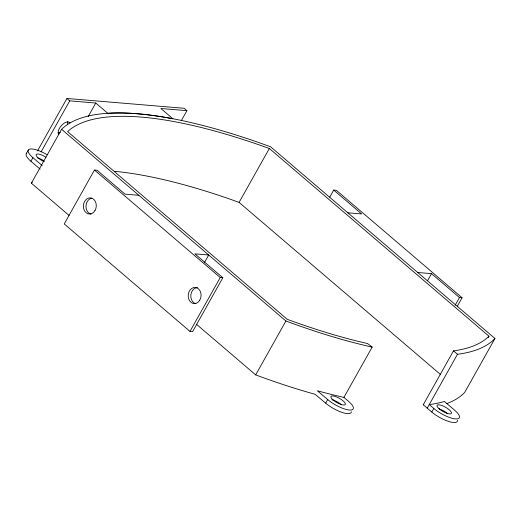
<?xml version="1.0" encoding="UTF-8"?>
<svg xmlns="http://www.w3.org/2000/svg" width="521" height="521" viewBox="0 0 521 521"><rect width="100%" height="100%" fill="white"/><g stroke="black" fill="none" stroke-linecap="round" stroke-linejoin="round"><path stroke-width="0.78" d="M26.245 153.715L28.264 150.12M40.156 169.162L30.915 161.269L32.927 157.674A17.278 5.197 29.3 0 1 29.971 149.071A17.278 5.197 29.3 0 1 47.261 154.815M37.492 150.94L66.935 98.469L184.128 108.283L186.922 110.667L181.354 120.598M41.081 151.911L69.729 100.859L95.773 103.041L107.814 113.331L109.938 113.2A358.259 107.73 29.3 0 1 169.996 118.228L172.92 118.781L160.878 108.492L186.922 110.667M69.052 215.407L31.358 183.19L61.602 129.306A364.303 109.547 29.3 0 1 75.89 120.032L77.844 119.237A364.303 109.547 29.3 0 1 88.655 115.949L91.019 115.434A364.303 109.547 29.3 0 1 198.833 124.46L203.047 125.528A364.303 109.547 29.3 0 1 224.727 131.533L229.175 132.862A364.303 109.547 29.3 0 1 270.627 146.805L494.95 338.494L464.712 392.385A356.501 107.202 29.3 0 1 446.92 403.547M88.212 116.515L95.773 103.041M138.827 195.297L125.02 194.144L97.075 170.263L94.47 170.041L64.233 223.932L189.996 331.402L192.601 331.623L222.845 277.732L194.893 253.851L208.7 255.003L204.317 262.805M440.799 374.762L239.093 202.395L269.331 148.505L267.69 147.912A358.259 107.73 29.3 0 0 205.88 128.674L201.731 127.625A358.259 107.73 29.3 0 0 95.708 118.755L93.376 119.257A358.259 107.73 29.3 0 0 68.049 131.201L67.6 131.618L287.247 319.321L288.947 319.946A350.457 105.385 29.3 0 0 367.539 343.541L372.157 347.09L343.932 397.386L342.401 397.048A356.501 107.202 29.3 0 1 321.411 391.857L317.387 390.763L327.716 399.587A17.278 5.197 29.3 0 0 349.311 410.014A17.278 5.197 29.3 0 0 348.549 401.333L343.932 397.386M189.996 331.402L220.24 277.517L222.845 277.732M329.728 197.159L333.707 190.067L336.312 190.289L462.081 297.758L457.301 306.27M196.358 324.192L255.681 374.886L285.925 321.001A356.501 107.202 29.3 0 0 345.312 340.382L349.637 341.561A356.501 107.202 29.3 0 0 370.626 346.752L372.157 347.09M351.395 411.72A17.278 5.197 29.3 0 1 342.115 412.437A17.278 5.197 29.3 0 1 325.703 403.182L327.716 399.587M427.546 280.747L431.525 273.655L459.476 297.543L462.081 297.758M455.1 305.339L459.476 297.543M457.49 420.31A17.278 5.197 29.3 0 1 448.561 421.43A17.278 5.197 29.3 0 1 431.805 412.065L423.247 404.752L453.491 350.867L454.097 350.789A350.457 105.385 29.3 0 0 488.542 336.651L488.985 336.208L269.331 148.505M427.24 408.164L457.484 354.28L458.675 354.124A356.501 107.202 29.3 0 0 470.756 351.701L472.964 351.069A356.501 107.202 29.3 0 0 494.95 338.494M431.805 412.065L433.817 408.471L429.258 404.57L430.45 404.42A356.501 107.202 29.3 0 0 442.531 401.997L444.406 401.457L454.651 410.216A17.278 5.197 29.3 0 1 455.413 418.897A17.278 5.197 29.3 0 1 433.817 408.471M488.19 337.628L488.985 336.208M423.247 404.752L423.86 404.674M347.852 212.796L361.652 213.949L333.707 190.067M417.725 272.503L431.525 273.655M239.093 202.395L237.452 201.796A358.259 107.73 29.3 0 0 205.736 191.135L201.327 189.781A358.259 107.73 29.3 0 0 175.636 182.565L171.487 181.516A358.259 107.73 29.3 0 0 114.763 171.324M453.491 350.867L457.484 354.28M66.935 98.469L69.729 100.859M61.602 129.306L285.925 321.001M94.47 170.041L220.24 277.517M325.703 403.182L315.068 394.273A356.501 107.202 29.3 0 1 255.681 374.886M32.927 157.674L42.168 165.574M67.691 121.654A8.102 4.253 -49.5 0 1 67.326 124.74M60.351 132.458A8.102 4.253 -49.5 0 1 57.909 132.979M58.717 134.327A8.102 4.253 -49.5 0 1 61.914 125.02A8.102 4.253 -49.5 0 1 70.042 122.91M91.09 214.131A8.102 6.447 -85.2 0 1 85.978 206.179A8.102 6.447 -85.2 0 1 91.54 198.195M195.896 303.691A8.102 6.447 -85.2 0 1 190.829 295.036A8.102 6.447 -85.2 0 1 197.472 287.631M37.675 157.909A8.225 2.475 29.3 0 1 43.875 160.781M331.864 399.672A8.225 2.475 29.3 0 1 341.581 404.915M439.196 408.894A8.225 2.475 29.3 0 1 447.676 413.798M30.915 161.269A17.278 5.197 29.3 0 1 26.766 153.128M31.358 183.19A364.303 109.547 29.3 0 1 32.211 182.383M44.311 161.803A8.225 2.475 29.3 0 1 36.112 154.646A8.225 2.475 29.3 0 1 45.894 157.192M199.797 300.122A8.102 6.447 -85.2 0 0 195.427 287.442A8.102 6.447 -85.2 0 0 188.687 298.937A8.102 6.447 -85.2 0 0 199.797 300.122M94.991 210.562A8.102 6.447 -85.2 0 0 90.621 197.882A8.102 6.447 -85.2 0 0 83.881 209.377A8.102 6.447 -85.2 0 0 94.991 210.562M439.105 408.777A8.225 2.475 29.3 0 0 451.271 413.55A8.225 2.475 29.3 0 0 442.336 405.696A8.225 2.475 29.3 0 0 439.105 408.777M333.004 399.9A8.225 2.475 29.3 0 0 345.169 404.667A8.225 2.475 29.3 0 0 336.234 396.82A8.225 2.475 29.3 0 0 333.004 399.9"/></g></svg>
